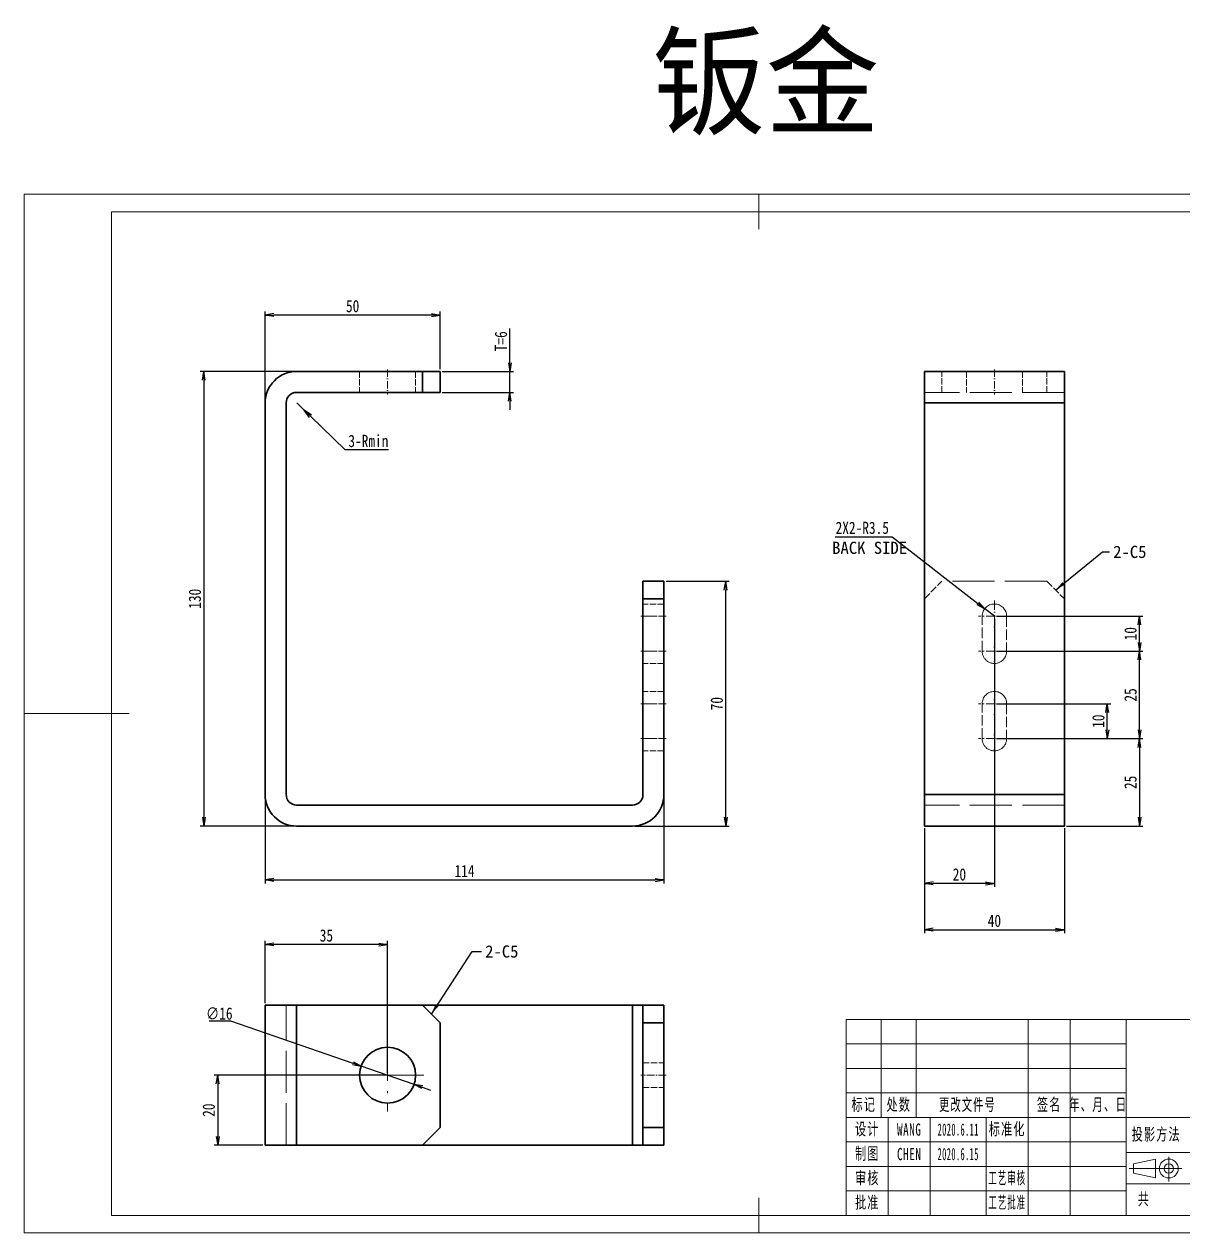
# Model space of a CAD drawing. Header units: millimetres. Extents: x -15766 to 80009, y -9701 to 15159.
# Drawn here: x -10602.7 to -10271.5, y 8886 to 9231.6 of the extents above; entities that cross this region are included whole.
import ezdxf

# ---------------------------------------------------------------- set-up
doc = ezdxf.new("R2010")
doc.units = ezdxf.units.MM
for name, pattern in [('CENTER-HOKUTO_1', [16, 13, -1, 1, -1]), ('DASHDOT', [18.5, 12, -3, 0.5, -3]), ('DASHED', [15, 12, -3]), ('HIDDEN-HOKUTO_1', [2, 1, -1])]:
    doc.linetypes.add(name, pattern=pattern)
doc.layers.get('DEFPOINTS').update_dxf_attribs({"lineweight": 18})
for name, color, linetype, lineweight in [('AM_7', 2, 'CENTER-HOKUTO_1', 18), ('AM_HID', 1, 'HIDDEN-HOKUTO_1', 18), ('AM_VIS', 7, 'Continuous', 18), ('CDRAFT0', 7, 'Continuous', 18), ('title_frame', 7, 'Continuous', 18), ('word_dim', 9, 'Continuous', 18), ('尺寸线层', 3, 'Continuous', 18), ('粗实线层_1', 7, 'Continuous', 15), ('细实线层', 7, 'Continuous', 18)]:
    doc.layers.add(name, color=color, linetype=linetype, lineweight=lineweight)
doc.styles.add('DIM', font='', dxfattribs={"width": 0.8})
doc.styles.add('UserTxtStyle1', font='', dxfattribs={"width": 0.618357})
doc.styles.add('UserTxtStyle2', font='', dxfattribs={"width": 0.634692})
doc.styles.add('标准', font='', dxfattribs={"width": 0.667})
doc.styles.get('DIM').set_extended_font_data('NSimSun')
doc.styles.get('UserTxtStyle1').set_extended_font_data('宋体')
doc.styles.get('UserTxtStyle2').set_extended_font_data('宋体')
doc.styles.get('标准').set_extended_font_data('宋体')
doc.dimstyles.new('1-1', dxfattribs={"dimtxt": 3.5, "dimasz": 3, "dimexe": 1, "dimexo": 0, "dimgap": 1, "dimtad": 1, "dimdsep": 46, "dimtxsty": 'DIM', "dimblk": '_CAXARROW', "dimcen": 0, "dimdle": 6, "dimclrd": 256, "dimclre": 256, "dimclrt": 3, "dimazin": 2, "dimtfac": 0.707107, "dimtmove": 0, "dimatfit": 3, "dimfxl": 0, "dimfrac": 2, "dimtolj": 1, "dimarcsym": 0})
doc.dimstyles.new('1-1$0', dxfattribs={"dimtxt": 3.5, "dimasz": 2.5, "dimexe": 1, "dimexo": 0.625, "dimgap": 0.8, "dimtad": 1, "dimdsep": 46, "dimtxsty": 'DIM', "dimblk": 'OPEN', "dimcen": 0, "dimdle": 5, "dimclrd": 256, "dimclre": 256, "dimclrt": 3, "dimazin": 3, "dimtfac": 0.5, "dimtmove": 0, "dimatfit": 3, "dimldrblk": 'OPEN', "dimfxl": 0, "dimtolj": 1, "dimarcsym": 0})
doc.dimstyles.new('1-1$3', dxfattribs={"dimtxt": 3.5, "dimasz": 2.5, "dimexe": 1, "dimexo": 0.625, "dimgap": 0.3, "dimtad": 1, "dimtih": 1, "dimtoh": 1, "dimdsep": 46, "dimtxsty": 'DIM', "dimblk": 'OPEN', "dimcen": 0, "dimdle": 5, "dimclrd": 256, "dimclre": 256, "dimclrt": 3, "dimazin": 3, "dimtfac": 0.5, "dimtmove": 0, "dimatfit": 3, "dimldrblk": 'OPEN', "dimfxl": 0, "dimtolj": 1, "dimarcsym": 0})
doc.dimstyles.new('1-1$4', dxfattribs={"dimtxt": 3.5, "dimasz": 2.5, "dimexe": 1, "dimexo": 0.625, "dimgap": 0.8, "dimtad": 1, "dimtih": 1, "dimtoh": 1, "dimzin": 12, "dimdsep": 46, "dimtxsty": 'DIM', "dimblk": 'OPEN', "dimcen": 0, "dimdle": 5, "dimclrd": 256, "dimclre": 256, "dimclrt": 3, "dimazin": 3, "dimtfac": 0.5, "dimtmove": 0, "dimatfit": 3, "dimldrblk": 'OPEN', "dimfxl": 0, "dimtolj": 1, "dimarcsym": 0})

# ---------------------------------------------------------------- blocks, each defined once
blk = doc.blocks.new('*X1997')
at = {"layer": 'CDRAFT0'}
for p, q in [((420, 297), (0, 297)), ((0, 297), (0, 0)), ((420, 0), (420, 297)), ((0, 0), (420, 0))]:
    blk.add_line(p, q, dxfattribs=at)
at = {"layer": '粗实线层_1'}
for p, q in [((210, 297), (210, 287)), ((415, 292), (25, 292)), ((25, 292), (25, 5)), ((415, 5), (415, 292)), ((0, 148.5), (30, 148.5)), ((420, 148.5), (410, 148.5)), ((210, 0), (210, 10)), ((25, 5), (415, 5))]:
    blk.add_line(p, q, dxfattribs=at)
blk = doc.blocks.new('_OPEN')
at = {"color": 0, "linetype": 'ByBlock', "lineweight": -2}
for p, q in [((-1, 0.166667), (0, 0)), ((-1, -0.166667), (0, 0)), ((0, 0), (-1, 0))]:
    blk.add_line(p, q, dxfattribs=at)
blk = doc.blocks.new('*D2020')
at = {"layer": 'DEFPOINTS', "color": 0, "transparency": 16777216}
for p in [(-10533.81, 9148.41), (-10483.81, 9132.29), (-10533.81, 9123.29)]:
    blk.add_point(p, dxfattribs=at)
at = {"layer": 'word_dim', "linetype": 'Continuous', "lineweight": -2, "transparency": 16777216}
for p, q in [((-10533.81, 9123.91), (-10533.81, 9149.41)), ((-10483.81, 9132.91), (-10483.81, 9149.41)), ((-10486.31, 9148.41), (-10531.31, 9148.41))]:
    blk.add_line(p, q, dxfattribs=at)
at = {"layer": 'word_dim', "lineweight": -2, "transparency": 16777216, "xscale": 2.5, "yscale": 2.5, "zscale": 2.5, "rotation": 180}
blk.add_blockref('_OPEN', (-10533.81, 9148.41), dxfattribs=at)
at = {"layer": 'word_dim', "lineweight": -2, "transparency": 16777216, "xscale": 2.5, "yscale": 2.5, "zscale": 2.5}
blk.add_blockref('_OPEN', (-10483.81, 9148.41), dxfattribs=at)
at = {"layer": 'word_dim', "color": 3, "transparency": 16777216, "insert": (-10508.81, 9150.96), "char_height": 3.5, "attachment_point": 5, "style": 'DIM'}
blk.add_mtext('\\A1;50', dxfattribs=at)
blk = doc.blocks.new('*D2021')
at = {"layer": 'DEFPOINTS', "color": 0, "transparency": 16777216}
for p in [(-10524.81, 9132.29), (-10551.35, 9002.29), (-10524.81, 9002.29)]:
    blk.add_point(p, dxfattribs=at)
at = {"layer": 'word_dim', "linetype": 'Continuous', "lineweight": -2, "transparency": 16777216}
for p, q in [((-10525.44, 9132.29), (-10552.35, 9132.29)), ((-10551.35, 9129.79), (-10551.35, 9004.79)), ((-10525.44, 9002.29), (-10552.35, 9002.29))]:
    blk.add_line(p, q, dxfattribs=at)
at = {"layer": 'word_dim', "lineweight": -2, "transparency": 16777216, "xscale": 2.5, "yscale": 2.5, "zscale": 2.5}
for p, rotation in [((-10551.35, 9132.29), 90), ((-10551.35, 9002.29), 270)]:
    blk.add_blockref('_OPEN', p, dxfattribs=dict(at, rotation=rotation))
at = {"layer": 'word_dim', "color": 3, "transparency": 16777216, "insert": (-10553.9, 9067.29), "char_height": 3.5, "attachment_point": 5, "rotation": 90, "style": 'DIM'}
blk.add_mtext('\\A1;130', dxfattribs=at)
blk = doc.blocks.new('*D2022')
at = {"layer": 'DEFPOINTS', "color": 0, "transparency": 16777216}
for p in [(-10533.81, 9011.29), (-10419.82, 9011.29), (-10419.82, 8986.89)]:
    blk.add_point(p, dxfattribs=at)
at = {"layer": 'word_dim', "linetype": 'Continuous', "lineweight": -2, "transparency": 16777216}
for p, q in [((-10533.81, 9010.66), (-10533.81, 8985.89)), ((-10419.82, 9010.66), (-10419.82, 8985.89)), ((-10531.31, 8986.89), (-10422.32, 8986.89))]:
    blk.add_line(p, q, dxfattribs=at)
at = {"layer": 'word_dim', "lineweight": -2, "transparency": 16777216, "xscale": 2.5, "yscale": 2.5, "zscale": 2.5, "rotation": 180}
blk.add_blockref('_OPEN', (-10533.81, 8986.89), dxfattribs=at)
at = {"layer": 'word_dim', "lineweight": -2, "transparency": 16777216, "xscale": 2.5, "yscale": 2.5, "zscale": 2.5}
blk.add_blockref('_OPEN', (-10419.82, 8986.89), dxfattribs=at)
at = {"layer": 'word_dim', "color": 3, "transparency": 16777216, "insert": (-10476.82, 8989.44), "char_height": 3.5, "attachment_point": 5, "style": 'DIM'}
blk.add_mtext('\\A1;114', dxfattribs=at)
blk = doc.blocks.new('*D2023')
at = {"layer": 'DEFPOINTS', "color": 0, "transparency": 16777216}
for p in [(-10419.82, 9072.29), (-10402.16, 9072.29), (-10428.82, 9002.29)]:
    blk.add_point(p, dxfattribs=at)
at = {"layer": 'word_dim', "linetype": 'Continuous', "lineweight": -2, "transparency": 16777216}
for p, q in [((-10419.19, 9072.29), (-10401.16, 9072.29)), ((-10402.16, 9004.79), (-10402.16, 9069.79)), ((-10428.19, 9002.29), (-10401.16, 9002.29))]:
    blk.add_line(p, q, dxfattribs=at)
at = {"layer": 'word_dim', "lineweight": -2, "transparency": 16777216, "xscale": 2.5, "yscale": 2.5, "zscale": 2.5}
for p, rotation in [((-10402.16, 9072.29), 90), ((-10402.16, 9002.29), 270)]:
    blk.add_blockref('_OPEN', p, dxfattribs=dict(at, rotation=rotation))
at = {"layer": 'word_dim', "color": 3, "transparency": 16777216, "insert": (-10404.71, 9037.29), "char_height": 3.5, "attachment_point": 5, "rotation": 90, "style": 'DIM'}
blk.add_mtext('\\A1;70', dxfattribs=at)
blk = doc.blocks.new('*D2024')
at = {"layer": 'DEFPOINTS', "color": 0, "transparency": 16777216}
for p in [(-10483.81, 9132.29), (-10463.87, 9132.29), (-10483.81, 9126.29)]:
    blk.add_point(p, dxfattribs=at)
at = {"layer": 'word_dim', "linetype": 'Continuous', "lineweight": -2, "transparency": 16777216}
for p, q in [((-10463.87, 9134.79), (-10463.87, 9144.55)), ((-10483.19, 9132.29), (-10462.87, 9132.29)), ((-10463.87, 9126.29), (-10463.87, 9132.29)), ((-10483.19, 9126.29), (-10462.87, 9126.29)), ((-10463.87, 9123.79), (-10463.87, 9121.29))]:
    blk.add_line(p, q, dxfattribs=at)
at = {"layer": 'word_dim', "lineweight": -2, "transparency": 16777216, "xscale": 2.5, "yscale": 2.5, "zscale": 2.5}
for p, rotation in [((-10463.87, 9132.29), 270), ((-10463.87, 9126.29), 90)]:
    blk.add_blockref('_OPEN', p, dxfattribs=dict(at, rotation=rotation))
at = {"layer": 'word_dim', "color": 3, "transparency": 16777216, "insert": (-10466.42, 9140.92), "char_height": 3.5, "attachment_point": 5, "rotation": 90, "style": 'DIM'}
blk.add_mtext('\\A1;T=6', dxfattribs=at)
blk = doc.blocks.new('*D2025')
at = {"layer": 'DEFPOINTS', "color": 0, "transparency": 16777216}
for p in [(-10524.81, 9123.29), (-10522.66, 9121.2)]:
    blk.add_point(p, dxfattribs=at)
at = {"layer": 'word_dim', "linetype": 'Continuous', "lineweight": -2, "transparency": 16777216}
for p, q in [((-10524.81, 9123.29), (-10522.66, 9121.2)), ((-10510.92, 9109.84), (-10520.86, 9119.46)), ((-10498.53, 9109.84), (-10510.92, 9109.84))]:
    blk.add_line(p, q, dxfattribs=at)
at = {"layer": 'word_dim', "lineweight": -2, "transparency": 16777216, "xscale": 2.5, "yscale": 2.5, "zscale": 2.5, "rotation": 135.9396472864867}
blk.add_blockref('_OPEN', (-10522.66, 9121.2), dxfattribs=at)
at = {"layer": 'word_dim', "color": 3, "transparency": 16777216, "insert": (-10504.33, 9112.39), "char_height": 3.5, "attachment_point": 5, "style": 'DIM'}
blk.add_mtext('\\A1;3-Rmin', dxfattribs=at)
blk = doc.blocks.new('*D2026')
at = {"layer": 'DEFPOINTS', "color": 0, "transparency": 16777216}
for p in [(-10498.81, 8931.05), (-10547.38, 8911.05), (-10533.81, 8911.05)]:
    blk.add_point(p, dxfattribs=at)
at = {"layer": 'word_dim', "linetype": 'Continuous', "lineweight": -2, "transparency": 16777216}
for p, q in [((-10499.44, 8931.05), (-10548.38, 8931.05)), ((-10547.38, 8928.55), (-10547.38, 8913.55)), ((-10534.44, 8911.05), (-10548.38, 8911.05))]:
    blk.add_line(p, q, dxfattribs=at)
at = {"layer": 'word_dim', "lineweight": -2, "transparency": 16777216, "xscale": 2.5, "yscale": 2.5, "zscale": 2.5}
for p, rotation in [((-10547.38, 8931.05), 90), ((-10547.38, 8911.05), 270)]:
    blk.add_blockref('_OPEN', p, dxfattribs=dict(at, rotation=rotation))
at = {"layer": 'word_dim', "color": 3, "transparency": 16777216, "insert": (-10549.93, 8921.05), "char_height": 3.5, "attachment_point": 5, "rotation": 90, "style": 'DIM'}
blk.add_mtext('\\A1;20', dxfattribs=at)
blk = doc.blocks.new('*D2027')
at = {"layer": 'DEFPOINTS', "color": 0, "transparency": 16777216}
for p in [(-10533.81, 8968.43), (-10533.81, 8951.05), (-10498.81, 8931.05)]:
    blk.add_point(p, dxfattribs=at)
at = {"layer": 'word_dim', "linetype": 'Continuous', "lineweight": -2, "transparency": 16777216}
for p, q in [((-10533.81, 8951.67), (-10533.81, 8969.43)), ((-10498.81, 8931.67), (-10498.81, 8969.43)), ((-10501.31, 8968.43), (-10531.31, 8968.43))]:
    blk.add_line(p, q, dxfattribs=at)
at = {"layer": 'word_dim', "lineweight": -2, "transparency": 16777216, "xscale": 2.5, "yscale": 2.5, "zscale": 2.5, "rotation": 180}
blk.add_blockref('_OPEN', (-10533.81, 8968.43), dxfattribs=at)
at = {"layer": 'word_dim', "lineweight": -2, "transparency": 16777216, "xscale": 2.5, "yscale": 2.5, "zscale": 2.5}
blk.add_blockref('_OPEN', (-10498.81, 8968.43), dxfattribs=at)
at = {"layer": 'word_dim', "color": 3, "transparency": 16777216, "insert": (-10516.31, 8970.98), "char_height": 3.5, "attachment_point": 5, "style": 'DIM'}
blk.add_mtext('\\A1;35', dxfattribs=at)
blk = doc.blocks.new('*D2028')
at = {"layer": 'DEFPOINTS', "color": 0, "transparency": 16777216}
for p in [(-10506.37, 8933.66), (-10491.25, 8928.43)]:
    blk.add_point(p, dxfattribs=at)
at = {"layer": 'word_dim', "linetype": 'Continuous', "lineweight": -2, "transparency": 16777216}
for p, q in [((-10549.81, 8946.61), (-10543.77, 8946.61)), ((-10543.77, 8946.61), (-10508.74, 8934.48)), ((-10491.25, 8928.43), (-10506.37, 8933.66)), ((-10488.89, 8927.61), (-10486.53, 8926.8))]:
    blk.add_line(p, q, dxfattribs=at)
at = {"layer": 'word_dim', "lineweight": -2, "transparency": 16777216, "xscale": 2.5, "yscale": 2.5, "zscale": 2.5}
for p, rotation in [((-10506.37, 8933.66), 340.9101479870321), ((-10491.25, 8928.43), 160.9101479870321)]:
    blk.add_blockref('_OPEN', p, dxfattribs=dict(at, rotation=rotation))
at = {"layer": 'word_dim', "color": 3, "transparency": 16777216, "insert": (-10546.94, 8948.66), "char_height": 3.5, "attachment_point": 5, "style": 'DIM'}
blk.add_mtext('\\A1;∅16', dxfattribs=at)
blk = doc.blocks.new('_CAXARROW')
blk.add_hatch(color=0).paths.add_polyline_path([(0, 0), (-1, 0.125), (-1, -0.125)], flags=0)
blk = doc.blocks.new('*D2029')
at = {"layer": 'DEFPOINTS', "color": 0, "transparency": 16777216}
for p in [(-10325.36, 9062.29), (-10345.36, 9002.29), (-10345.36, 8985.89)]:
    blk.add_point(p, dxfattribs=at)
at = {"layer": 'word_dim', "linetype": 'Continuous', "lineweight": -2, "transparency": 16777216}
for p, q in [((-10325.36, 9061.66), (-10325.36, 8984.89)), ((-10345.36, 9001.66), (-10345.36, 8984.89)), ((-10327.86, 8985.89), (-10342.86, 8985.89))]:
    blk.add_line(p, q, dxfattribs=at)
at = {"layer": 'word_dim', "lineweight": -2, "transparency": 16777216, "xscale": 2.5, "yscale": 2.5, "zscale": 2.5, "rotation": 180}
blk.add_blockref('_OPEN', (-10345.36, 8985.89), dxfattribs=at)
at = {"layer": 'word_dim', "lineweight": -2, "transparency": 16777216, "xscale": 2.5, "yscale": 2.5, "zscale": 2.5}
blk.add_blockref('_OPEN', (-10325.36, 8985.89), dxfattribs=at)
at = {"layer": 'word_dim', "color": 3, "transparency": 16777216, "insert": (-10335.36, 8988.44), "char_height": 3.5, "attachment_point": 5, "style": 'DIM'}
blk.add_mtext('\\A1;20', dxfattribs=at)
blk = doc.blocks.new('*D2030')
at = {"layer": 'DEFPOINTS', "color": 0, "transparency": 16777216}
for p in [(-10345.36, 9002.29), (-10305.36, 9002.29), (-10305.36, 8972.63)]:
    blk.add_point(p, dxfattribs=at)
at = {"layer": 'word_dim', "linetype": 'Continuous', "lineweight": -2, "transparency": 16777216}
for p, q in [((-10345.36, 9001.66), (-10345.36, 8971.63)), ((-10305.36, 9001.66), (-10305.36, 8971.63)), ((-10342.86, 8972.63), (-10307.86, 8972.63))]:
    blk.add_line(p, q, dxfattribs=at)
at = {"layer": 'word_dim', "lineweight": -2, "transparency": 16777216, "xscale": 2.5, "yscale": 2.5, "zscale": 2.5, "rotation": 180}
blk.add_blockref('_OPEN', (-10345.36, 8972.63), dxfattribs=at)
at = {"layer": 'word_dim', "lineweight": -2, "transparency": 16777216, "xscale": 2.5, "yscale": 2.5, "zscale": 2.5}
blk.add_blockref('_OPEN', (-10305.36, 8972.63), dxfattribs=at)
at = {"layer": 'word_dim', "color": 3, "transparency": 16777216, "insert": (-10325.36, 8975.18), "char_height": 3.5, "attachment_point": 5, "style": 'DIM'}
blk.add_mtext('\\A1;40', dxfattribs=at)
blk = doc.blocks.new('*D2031')
at = {"layer": 'DEFPOINTS', "color": 0, "transparency": 16777216}
for p in [(-10325.36, 9027.29), (-10305.36, 9002.29), (-10283.89, 9002.29)]:
    blk.add_point(p, dxfattribs=at)
at = {"layer": 'word_dim', "linetype": 'Continuous', "lineweight": -2, "transparency": 16777216}
for p, q in [((-10324.74, 9027.29), (-10282.89, 9027.29)), ((-10283.89, 9024.79), (-10283.89, 9004.79)), ((-10304.74, 9002.29), (-10282.89, 9002.29))]:
    blk.add_line(p, q, dxfattribs=at)
at = {"layer": 'word_dim', "lineweight": -2, "transparency": 16777216, "xscale": 2.5, "yscale": 2.5, "zscale": 2.5}
for p, rotation in [((-10283.89, 9027.29), 90), ((-10283.89, 9002.29), 270)]:
    blk.add_blockref('_OPEN', p, dxfattribs=dict(at, rotation=rotation))
at = {"layer": 'word_dim', "color": 3, "transparency": 16777216, "insert": (-10286.44, 9014.79), "char_height": 3.5, "attachment_point": 5, "rotation": 90, "style": 'DIM'}
blk.add_mtext('\\A1;25', dxfattribs=at)
blk = doc.blocks.new('*D2032')
at = {"layer": 'DEFPOINTS', "color": 0, "transparency": 16777216}
for p in [(-10325.36, 9037.29), (-10293.08, 9037.29), (-10325.36, 9027.29)]:
    blk.add_point(p, dxfattribs=at)
at = {"layer": 'word_dim', "linetype": 'Continuous', "lineweight": -2, "transparency": 16777216}
for p, q in [((-10324.74, 9037.29), (-10292.08, 9037.29)), ((-10293.08, 9029.79), (-10293.08, 9034.79)), ((-10324.74, 9027.29), (-10292.08, 9027.29))]:
    blk.add_line(p, q, dxfattribs=at)
at = {"layer": 'word_dim', "lineweight": -2, "transparency": 16777216, "xscale": 2.5, "yscale": 2.5, "zscale": 2.5}
for p, rotation in [((-10293.08, 9037.29), 90), ((-10293.08, 9027.29), 270)]:
    blk.add_blockref('_OPEN', p, dxfattribs=dict(at, rotation=rotation))
at = {"layer": 'word_dim', "color": 3, "transparency": 16777216, "insert": (-10295.63, 9032.29), "char_height": 3.5, "attachment_point": 5, "rotation": 90, "style": 'DIM'}
blk.add_mtext('\\A1;10', dxfattribs=at)
blk = doc.blocks.new('*D2111')
at = {"layer": 'DEFPOINTS', "color": 0, "transparency": 16777216}
for p in [(-10325.36, 9052.29), (-10283.89, 9052.29), (-10325.36, 9027.29)]:
    blk.add_point(p, dxfattribs=at)
at = {"layer": 'word_dim', "linetype": 'Continuous', "lineweight": -2, "transparency": 16777216}
for p, q in [((-10324.74, 9052.29), (-10282.89, 9052.29)), ((-10283.89, 9029.79), (-10283.89, 9049.79)), ((-10324.74, 9027.29), (-10282.89, 9027.29))]:
    blk.add_line(p, q, dxfattribs=at)
at = {"layer": 'word_dim', "lineweight": -2, "transparency": 16777216, "xscale": 2.5, "yscale": 2.5, "zscale": 2.5}
for p, rotation in [((-10283.89, 9052.29), 90), ((-10283.89, 9027.29), 270)]:
    blk.add_blockref('_OPEN', p, dxfattribs=dict(at, rotation=rotation))
at = {"layer": 'word_dim', "color": 3, "transparency": 16777216, "insert": (-10286.44, 9039.79), "char_height": 3.5, "attachment_point": 5, "rotation": 90, "style": 'DIM'}
blk.add_mtext('\\A1;25', dxfattribs=at)
blk = doc.blocks.new('*D2112')
at = {"layer": 'DEFPOINTS', "color": 0, "transparency": 16777216}
for p in [(-10325.36, 9062.29), (-10283.89, 9062.29), (-10325.36, 9052.29)]:
    blk.add_point(p, dxfattribs=at)
at = {"layer": 'word_dim', "linetype": 'Continuous', "lineweight": -2, "transparency": 16777216}
for p, q in [((-10324.74, 9062.29), (-10282.89, 9062.29)), ((-10283.89, 9054.79), (-10283.89, 9059.79)), ((-10324.74, 9052.29), (-10282.89, 9052.29))]:
    blk.add_line(p, q, dxfattribs=at)
at = {"layer": 'word_dim', "lineweight": -2, "transparency": 16777216, "xscale": 2.5, "yscale": 2.5, "zscale": 2.5}
for p, rotation in [((-10283.89, 9062.29), 90), ((-10283.89, 9052.29), 270)]:
    blk.add_blockref('_OPEN', p, dxfattribs=dict(at, rotation=rotation))
at = {"layer": 'word_dim', "color": 3, "transparency": 16777216, "insert": (-10286.44, 9057.29), "char_height": 3.5, "attachment_point": 5, "rotation": 90, "style": 'DIM'}
blk.add_mtext('\\A1;10', dxfattribs=at)
blk = doc.blocks.new('*D2113')
at = {"layer": 'DEFPOINTS', "color": 0, "transparency": 16777216}
for p in [(-10328.12, 9064.44), (-10325.36, 9062.29)]:
    blk.add_point(p, dxfattribs=at)
at = {"layer": 'word_dim', "linetype": 'Continuous', "lineweight": -2, "transparency": 16777216}
for p, q in [((-10370.87, 9085), (-10354.59, 9085)), ((-10354.59, 9085), (-10330.1, 9065.97)), ((-10325.36, 9062.29), (-10328.12, 9064.44))]:
    blk.add_line(p, q, dxfattribs=at)
at = {"layer": 'word_dim', "lineweight": -2, "transparency": 16777216, "xscale": 2.5, "yscale": 2.5, "zscale": 2.5, "rotation": 322.159979964872}
blk.add_blockref('_OPEN', (-10328.12, 9064.44), dxfattribs=at)
at = {"layer": 'word_dim', "color": 3, "transparency": 16777216, "insert": (-10363.13, 9087.55), "char_height": 3.5, "attachment_point": 5, "style": 'DIM'}
blk.add_mtext('\\A1;2X2-R3.5', dxfattribs=at)

msp = doc.modelspace()

# ---------------------------------------------------------------- linework, layer by layer
at = {"layer": 'AM_7', "color": 2, "linetype": 'DASHDOT', "lineweight": 13, "ltscale": 0.180014}
for p, q in [((-10498.81468, 9132.88808), (-10498.81468, 9125.68752)), ((-10325.36075, 9132.88808), (-10325.36075, 9125.68752))]:
    msp.add_line(p, q, dxfattribs=at)
at = {"layer": 'AM_7', "color": 2, "linetype": 'DASHDOT', "lineweight": 13, "ltscale": 0.227499}
for p, q in [((-10325.36075, 9066.83809), (-10325.36075, 9057.73812)), ((-10325.36075, 9056.83809), (-10325.36075, 9047.73812)), ((-10325.36075, 9041.83809), (-10325.36075, 9032.73812)), ((-10325.36075, 9031.83809), (-10325.36075, 9022.73812))]:
    msp.add_line(p, q, dxfattribs=at)
at = {"layer": 'AM_7', "color": 2, "linetype": 'DASHDOT', "lineweight": 13, "ltscale": 0.180005}
for p, q in [((-10419.21898, 9062.2881), (-10426.41918, 9062.2881)), ((-10419.21898, 9052.2881), (-10426.41918, 9052.2881)), ((-10419.21898, 9037.2881), (-10426.41918, 9037.2881)), ((-10419.21898, 9027.2881), (-10426.41918, 9027.2881)), ((-10419.21898, 8931.0475), (-10426.41918, 8931.0475))]:
    msp.add_line(p, q, dxfattribs=at)
at = {"layer": 'AM_7', "color": 2, "linetype": 'DASHDOT', "lineweight": 13, "ltscale": 0.22749}
for p, q in [((-10320.81095, 9062.2881), (-10329.91055, 9062.2881)), ((-10320.81095, 9052.2881), (-10329.91055, 9052.2881)), ((-10320.81095, 9037.2881), (-10329.91055, 9037.2881)), ((-10320.81095, 9027.2881), (-10329.91055, 9027.2881))]:
    msp.add_line(p, q, dxfattribs=at)
at = {"layer": 'AM_7', "color": 2, "linetype": 'DASHDOT', "lineweight": 13}
for p, q in [((-10498.81468, 8941.44777), (-10498.81468, 8920.64772)), ((-10488.41429, 8931.04775), (-10509.21459, 8931.04775))]:
    msp.add_line(p, q, dxfattribs=at)
at = {"layer": 'AM_HID', "color": 1, "linetype": 'DASHED', "lineweight": 13, "ltscale": 0.15}
for p, q in [((-10506.81468, 9132.28798), (-10506.81468, 9126.28798)), ((-10490.81468, 9132.2881), (-10490.81468, 9126.2881)), ((-10488.81468, 9126.2881), (-10488.81468, 9132.2881)), ((-10340.36075, 9126.2881), (-10340.36075, 9132.2881)), ((-10333.36075, 9132.2881), (-10333.36075, 9126.2881)), ((-10317.36075, 9132.28798), (-10317.36075, 9126.28798)), ((-10310.36075, 9126.2881), (-10310.36075, 9132.2881)), ((-10419.81908, 9065.7881), (-10425.81908, 9065.7881)), ((-10425.81859, 9067.2881), (-10419.81859, 9067.28816)), ((-10425.81908, 9062.2881), (-10419.81908, 9062.2881)), ((-10425.81859, 9062.2881), (-10419.81859, 9062.2881)), ((-10425.81859, 9052.2881), (-10419.81859, 9052.2881)), ((-10425.81859, 9052.2881), (-10419.81859, 9052.2881)), ((-10419.81859, 9048.7881), (-10425.81859, 9048.7881)), ((-10419.81859, 9040.7881), (-10425.81859, 9040.7881)), ((-10425.81859, 9037.2881), (-10419.81859, 9037.2881)), ((-10425.81859, 9037.2881), (-10419.81859, 9037.2881)), ((-10425.81859, 9027.2881), (-10419.81859, 9027.2881)), ((-10425.81859, 9027.2881), (-10419.81859, 9027.2881)), ((-10419.81859, 9023.7881), (-10425.81859, 9023.7881)), ((-10425.81859, 8934.5475), (-10419.81859, 8934.5475)), ((-10425.81908, 8927.5475), (-10419.81908, 8927.5475))]:
    msp.add_line(p, q, dxfattribs=at)
at = {"layer": 'AM_HID', "color": 1, "linetype": 'DASHED', "lineweight": 13}
for p, q in [((-10305.36075, 9126.28798), (-10345.36075, 9126.28798)), ((-10305.36075, 9123.28798), (-10345.36075, 9123.28798)), ((-10310.36075, 9072.2881), (-10340.36075, 9072.2881)), ((-10305.36075, 9011.2881), (-10345.36075, 9011.28816)), ((-10305.36075, 9011.2881), (-10345.36075, 9011.2881)), ((-10305.36075, 9011.28798), (-10345.36075, 9011.28798)), ((-10305.36075, 9008.28798), (-10345.36075, 9008.28798)), ((-10527.81468, 8911.04787), (-10527.81468, 8951.04787)), ((-10524.81468, 8911.04787), (-10524.81468, 8951.04787)), ((-10524.81468, 8911.04787), (-10524.8142, 8951.04787)), ((-10524.8142, 8911.04787), (-10524.8142, 8951.04787)), ((-10428.81859, 8911.0475), (-10428.81859, 8951.0475))]:
    msp.add_line(p, q, dxfattribs=at)
at = {"layer": 'AM_HID', "color": 1, "linetype": 'DASHED', "lineweight": 13, "ltscale": 0.176777}
for p, q in [((-10345.36075, 9067.2881), (-10340.36075, 9072.2881)), ((-10310.36075, 9072.2881), (-10305.36075, 9067.2881))]:
    msp.add_line(p, q, dxfattribs=at)
at = {"layer": 'AM_HID', "color": 1, "linetype": 'DASHED', "lineweight": 13, "ltscale": 0.25}
for p, q in [((-10328.86075, 9052.2881), (-10328.86075, 9062.2881)), ((-10321.86075, 9062.2881), (-10321.86075, 9052.2881)), ((-10328.86075, 9027.2881), (-10328.86075, 9037.2881)), ((-10321.86075, 9037.2881), (-10321.86075, 9027.2881))]:
    msp.add_line(p, q, dxfattribs=at)
at = {"layer": 'AM_HID', "color": 1, "linetype": 'DASHED', "lineweight": 13}
for centre, start, end in [((-10325.36075, 9062.2881), 359.9999557, 179.9999504), ((-10325.36075, 9052.2881), 179.9999504, 359.9999557), ((-10325.36075, 9037.2881), 359.9999557, 179.9999504), ((-10325.36075, 9027.2881), 179.9999504, 359.9999557)]:
    msp.add_arc(centre, 3.5, start, end, dxfattribs=at)
at = {"layer": 'AM_VIS', "lineweight": 35}
for p, q in [((-10524.81468, 9132.28798), (-10488.81468, 9132.28798)), ((-10305.36075, 9132.28798), (-10345.36075, 9132.28798)), ((-10524.81468, 9126.28798), (-10488.81468, 9126.28798)), ((-10533.81468, 9123.28786), (-10533.81468, 9011.28792)), ((-10527.81468, 9123.28798), (-10527.81468, 9011.28798)), ((-10345.36075, 9123.28798), (-10345.36124, 9011.28798)), ((-10305.36075, 9123.28786), (-10345.36075, 9123.28798)), ((-10305.36075, 9123.28786), (-10305.36124, 9011.28792)), ((-10425.81859, 9011.2881), (-10425.81908, 9067.2881)), ((-10419.81859, 9011.2881), (-10419.81908, 9067.2881)), ((-10305.36124, 9011.28792), (-10345.36124, 9011.28798)), ((-10428.81859, 9008.2881), (-10524.81468, 9008.28798)), ((-10428.81859, 9002.2881), (-10524.8142, 9002.28798)), ((-10305.36075, 9002.28798), (-10345.36075, 9002.28798)), ((-10533.81468, 8911.04787), (-10533.81468, 8951.04787)), ((-10524.81468, 8911.04787), (-10524.81468, 8951.04787)), ((-10524.81468, 8951.04787), (-10488.81468, 8951.04763)), ((-10428.81859, 8951.0475), (-10488.8142, 8951.04775)), ((-10428.81859, 8911.0475), (-10428.81859, 8951.0475)), ((-10483.81468, 8916.04763), (-10483.81468, 8946.04763)), ((-10425.81908, 8916.0475), (-10425.81859, 8946.0475)), ((-10419.81908, 8916.0475), (-10419.81859, 8946.0475)), ((-10524.81468, 8911.04787), (-10488.81468, 8911.04763)), ((-10428.81859, 8911.0475), (-10488.81468, 8911.04775))]:
    msp.add_line(p, q, dxfattribs=at)
at = {"layer": 'AM_VIS', "lineweight": 35, "ltscale": 0.125}
for p, q in [((-10483.81468, 9132.2881), (-10488.81468, 9132.28798)), ((-10483.81468, 9126.2881), (-10488.81468, 9126.28798)), ((-10425.81908, 9072.2881), (-10425.81908, 9067.2881)), ((-10419.81908, 9072.2881), (-10419.81908, 9067.2881)), ((-10425.81859, 8951.0475), (-10425.81859, 8946.0475)), ((-10419.81859, 8951.0475), (-10419.81859, 8946.0475)), ((-10425.81908, 8916.0475), (-10425.81908, 8911.0475)), ((-10419.81908, 8916.0475), (-10419.81908, 8911.0475))]:
    msp.add_line(p, q, dxfattribs=at)
at = {"layer": 'AM_VIS', "lineweight": 35, "ltscale": 0.15}
for p, q in [((-10488.81468, 9126.28798), (-10488.81468, 9132.28798)), ((-10483.81468, 9126.2881), (-10483.81468, 9132.2881)), ((-10425.81908, 9072.2881), (-10419.81908, 9072.2881)), ((-10425.81908, 9067.2881), (-10419.81908, 9067.2881)), ((-10425.81859, 8951.0475), (-10419.81859, 8951.0475)), ((-10425.81859, 8946.0475), (-10419.81859, 8946.0475)), ((-10425.81908, 8916.0475), (-10419.81908, 8916.0475)), ((-10425.81908, 8911.0475), (-10419.81908, 8911.0475))]:
    msp.add_line(p, q, dxfattribs=at)
at = {"layer": 'AM_VIS', "lineweight": 35, "ltscale": 0.225}
for p, q in [((-10345.36075, 9123.28798), (-10345.36075, 9132.28798)), ((-10345.36075, 9002.28798), (-10345.36075, 9011.28798)), ((-10533.81468, 8951.04787), (-10524.81468, 8951.04787)), ((-10533.81468, 8911.04787), (-10524.81468, 8911.04787))]:
    msp.add_line(p, q, dxfattribs=at)
at = {"layer": 'AM_VIS', "lineweight": 35, "ltscale": 0.225003}
msp.add_line((-10305.36075, 9123.28786), (-10305.36075, 9132.28798), dxfattribs=at)
at = {"layer": 'AM_VIS', "lineweight": 35, "ltscale": 0.224998}
msp.add_line((-10305.36075, 9002.28798), (-10305.36075, 9011.28792), dxfattribs=at)
at = {"layer": 'AM_VIS', "lineweight": 35, "ltscale": 0.176777}
for p, q in [((-10488.81468, 8951.04763), (-10483.81468, 8946.04763)), ((-10483.81468, 8916.04763), (-10488.81468, 8911.04763))]:
    msp.add_line(p, q, dxfattribs=at)
at = {"layer": 'AM_VIS', "lineweight": 35, "ltscale": 0.075}
for p, q in [((-10428.81859, 8951.0475), (-10425.81859, 8951.0475)), ((-10428.81859, 8911.0475), (-10425.81859, 8911.0475))]:
    msp.add_line(p, q, dxfattribs=at)
at = {"layer": 'AM_VIS', "lineweight": 35}
msp.add_circle((-10498.81468, 8931.04775), 8, dxfattribs=at)
for centre, radius, start, end in [((-10524.81468, 9123.28798), 9, 90.0000845, 180.000077), ((-10524.81468, 9123.28798), 3, 90.0000845, 180.000077), ((-10524.81468, 9011.28798), 9, 180.000077, 270.0000863), ((-10524.81468, 9011.28798), 3, 180.000077, 270.0000863), ((-10428.81859, 9011.2881), 3, 270.0000863, 0.0000836), ((-10428.81859, 9011.2881), 9, 270.0000863, 0.0000836)]:
    msp.add_arc(centre, radius, start, end, dxfattribs=at)
at = {"layer": '粗实线层_1'}
for p, q in [((-10187.703, 8946.97315), (-10367.703, 8946.97315)), ((-10367.703, 8946.97315), (-10367.703, 8890.97315)), ((-10287.703, 8946.97315), (-10287.703, 8890.97315)), ((-10237.703, 8918.97315), (-10367.703, 8918.97315)), ((-10327.703, 8918.97315), (-10327.703, 8890.97315)), ((-10287.703, 8911.97315), (-10367.703, 8911.97315)), ((-10287.703, 8904.97315), (-10367.703, 8904.97315)), ((-10237.703, 8899.97315), (-10287.703, 8899.97315)), ((-10287.703, 8897.97315), (-10367.703, 8897.97315)), ((-10187.703, 8890.97315), (-10367.703, 8890.97315))]:
    msp.add_line(p, q, dxfattribs=at)
at = {"layer": '细实线层'}
for p, q in [((-10357.703, 8946.97315), (-10357.703, 8918.97315)), ((-10347.703, 8946.97315), (-10347.703, 8918.97315)), ((-10315.703, 8946.97315), (-10315.703, 8890.97315)), ((-10303.703, 8946.97315), (-10303.703, 8890.97315)), ((-10287.703, 8939.97315), (-10367.703, 8939.97315)), ((-10287.703, 8932.97315), (-10367.703, 8932.97315)), ((-10287.703, 8925.97315), (-10367.703, 8925.97315)), ((-10355.703, 8918.97315), (-10355.703, 8890.97315)), ((-10343.703, 8918.97315), (-10343.703, 8890.97315)), ((-10237.703, 8908.97315), (-10287.703, 8908.97315))]:
    msp.add_line(p, q, dxfattribs=at)
at = {"layer": '细实线层', "color": 3}
for p, q in [((-10285.60133, 8905.70198), (-10279.27428, 8907.05198)), ((-10279.27428, 8907.05198), (-10279.27428, 8901.65198)), ((-10285.60133, 8903.00198), (-10285.60133, 8905.70198)), ((-10279.27428, 8901.65198), (-10285.60133, 8903.00198))]:
    msp.add_line(p, q, dxfattribs=at)
at = {"layer": '细实线层', "color": 2, "linetype": 'CENTER-HOKUTO_1', "lineweight": 18}
for p, q in [((-10275.50487, 8907.67298), (-10275.50487, 8900.69618)), ((-10278.85496, 8904.35198), (-10286.81302, 8904.35198)), ((-10271.79253, 8904.35198), (-10278.74819, 8904.35198))]:
    msp.add_line(p, q, dxfattribs=at)
at = {"layer": '细实线层', "color": 3}
for radius in [2.7, 1.35]:
    msp.add_arc((-10275.50487, 8904.35198), radius, 0, 359.9893827, dxfattribs=at)

# ---------------------------------------------------------------- block references
at = {"layer": 'title_frame'}
msp.add_blockref('*X1997', (-10602.703, 8885.97315), dxfattribs=at)

# ---------------------------------------------------------------- texts
at = {"layer": 'word_dim', "color": 3, "attachment_point": 1}
for s, insert, char_height, width in [('钣金', (-10423.21551, 9227.6459), 25, 116.6634772), ('\\A1;2-C5', (-10291.4125, 9082.44845), 3.5, 6), ('\\A1;2-C5', (-10470.93572, 8968.18276), 3.5, 6)]:
    msp.add_mtext(s, dxfattribs=dict(at, insert=insert, char_height=char_height, width=width))
at = {"layer": 'word_dim', "color": 3, "insert": (-10371.74169, 9080.04407), "char_height": 3.5, "attachment_point": 7}
msp.add_mtext('BACK SIDE', dxfattribs=at)
at = {"layer": '尺寸线层', "char_height": 3.5, "attachment_point": 5, "line_spacing_factor": 1.15057}
for s, insert, width, style in [('\\T1.1;标记', (-10362.703, 8922.47315), 18, '标准'), ('\\T1.1;处数', (-10352.703, 8922.47315), 18, '标准'), ('\\T1.1;更改文件号', (-10333.06958, 8922.44916), 30, 'UserTxtStyle1'), ('\\T1.1;签名', (-10309.703, 8922.47315), 22, '标准'), ('\\T1.1;年、月、日', (-10295.703, 8922.47315), 30, 'UserTxtStyle2'), ('\\T1.1;设计', (-10361.703, 8915.47315), 22, '标准'), ('{\\T1.1;WANG}', (-10349.703, 8915.47315), 22, '标准'), ('{\\W0.5;\\T1.1;2020.6.11}', (-10335.703, 8915.47315), 16, '标准'), ('\\T1.1;标准化', (-10321.703, 8915.47315), 22, '标准'), ('\\T1.1;投影方法', (-10279.108, 8913.97315), 22, '标准'), ('\\T1.1;制图', (-10361.703, 8908.47315), 22, '标准'), ('{\\T1.1;CHEN}', (-10349.703, 8908.47315), 22, '标准'), ('{\\W0.5;\\T1.1;2020.6.15}', (-10335.703, 8908.47315), 16, '标准'), ('\\T1.1;审核', (-10361.703, 8901.47315), 22, '标准'), ('{\\W0.5;\\T1.1;工艺审核}', (-10321.703, 8901.47315), 22, '标准'), ('{\\T1.1;批准}', (-10361.703, 8894.47315), 22, '标准'), ('{\\W0.5;\\T1.1;工艺批准}', (-10321.703, 8894.47315), 22, '标准'), ('\\T1.1;共', (-10282.63167, 8895.47315), 8, '标准')]:
    msp.add_mtext(s, dxfattribs=dict(at, insert=insert, width=width, style=style))

# ---------------------------------------------------------------- dimensions: what is measured, and where the dimension line sits
at = {"layer": 'word_dim', "color": 3, "true_color": 0x00ff00}
for base, p1, p2, picture, middle in [((-10533.81468, 9148.41292), (-10483.81468, 9132.2881), (-10533.81468, 9123.28798), '*D2020', (-10508.81468, 9150.96292)), ((-10345.36075, 8985.88915), (-10325.36075, 9062.2881), (-10345.36075, 9002.28798), '*D2029', (-10335.36075, 8988.43915)), ((-10419.81859, 8986.88915), (-10533.81468, 9011.28797), (-10419.81859, 9011.28797), '*D2022', (-10476.81664, 8989.43915)), ((-10305.36075, 8972.62956), (-10345.36075, 9002.28798), (-10305.36075, 9002.28798), '*D2030', (-10325.36075, 8975.17956)), ((-10533.81468, 8968.42814), (-10498.81444, 8931.04775), (-10533.81468, 8951.04787), '*D2027', (-10516.31456, 8970.97814))]:
    dim = msp.add_linear_dim(base=base, p1=p1, p2=p2, dimstyle='1-1$0', dxfattribs=at)
    dim.commit()
    dim.dimension.update_dxf_attribs({"geometry": picture, "text_midpoint": middle})
dim = msp.add_linear_dim(base=(-10463.87202, 9132.2881), p1=(-10483.81468, 9126.2881), p2=(-10483.81468, 9132.2881), angle=90, dimstyle='1-1$0', override={"dimpost": 'T=<>'}, dxfattribs=at)
dim.commit()
dim.dimension.update_dxf_attribs({"geometry": '*D2024', "text_midpoint": (-10466.42202, 9140.91921)})
for base, p1, p2, picture, middle in [((-10551.35151, 9002.28798), (-10524.8147, 9132.28798), (-10524.8142, 9002.28798), '*D2021', (-10553.90151, 9067.28798)), ((-10402.15587, 9072.2881), (-10428.81859, 9002.2881), (-10419.81908, 9072.2881), '*D2023', (-10404.70587, 9037.2881)), ((-10283.88506, 9062.2881), (-10325.36075, 9052.2881), (-10325.36075, 9062.2881), '*D2112', (-10286.43506, 9057.2881)), ((-10283.88506, 9052.2881), (-10325.36075, 9027.2881), (-10325.36075, 9052.2881), '*D2111', (-10286.43506, 9039.7881)), ((-10293.07767, 9037.2881), (-10325.36075, 9027.2881), (-10325.36075, 9037.2881), '*D2032', (-10295.62767, 9032.2881)), ((-10283.88506, 9002.28798), (-10325.36075, 9027.2881), (-10305.36075, 9002.28798), '*D2031', (-10286.43506, 9014.78804)), ((-10547.38035, 8911.04787), (-10498.81468, 8931.04775), (-10533.81468, 8911.04787), '*D2026', (-10549.93035, 8921.04781))]:
    dim = msp.add_linear_dim(base=base, p1=p1, p2=p2, angle=90, dimstyle='1-1$0', dxfattribs=at)
    dim.commit()
    dim.dimension.update_dxf_attribs({"geometry": picture, "text_midpoint": middle})
dim = msp.add_radius_dim(center=(-10524.81468, 9123.28798), mpoint=(-10522.65886, 9121.20173), text='3-Rmin', dimstyle='1-1$4', dxfattribs=at)
dim.commit()
dim.dimension.update_dxf_attribs({"geometry": '*D2025', "text_midpoint": (-10504.32694, 9109.84307), "dimtype": 164})
dim = msp.add_radius_dim(center=(-10325.36075, 9062.2881), mpoint=(-10328.12479, 9064.43521), dimstyle='1-1$4', override={"dimpost": '2X2-R<>'}, dxfattribs=at)
dim.commit()
dim.dimension.update_dxf_attribs({"geometry": '*D2113', "text_midpoint": (-10363.1327, 9084.99631), "dimtype": 164})
dim = msp.add_diameter_dim_2p(p1=(-10491.25463, 8928.43134), p2=(-10506.37474, 8933.66415), dimstyle='1-1$3', dxfattribs=at)
dim.commit()
dim.dimension.update_dxf_attribs({"geometry": '*D2028', "text_midpoint": (-10546.94271, 8946.60749), "dimtype": 163})

# ---------------------------------------------------------------- leaders
at = {"layer": 'word_dim', "color": 3, "true_color": 0x00ff00, "annotation_type": 0, "has_hookline": 1, "hookline_direction": 0, "text_width": 12.83333}
for points in [[(-10307.86075, 9069.7881), (-10294.4957, 9080.69845), (-10292.4125, 9080.69845)], [(-10486.31468, 8948.54763), (-10474.64915, 8966.43276), (-10471.93572, 8966.43276)]]:
    msp.add_leader(points, dimstyle='1-1', override={"dimgap": 1, "dimtad": 0}, dxfattribs=at)

doc.saveas('drawing.dxf')
